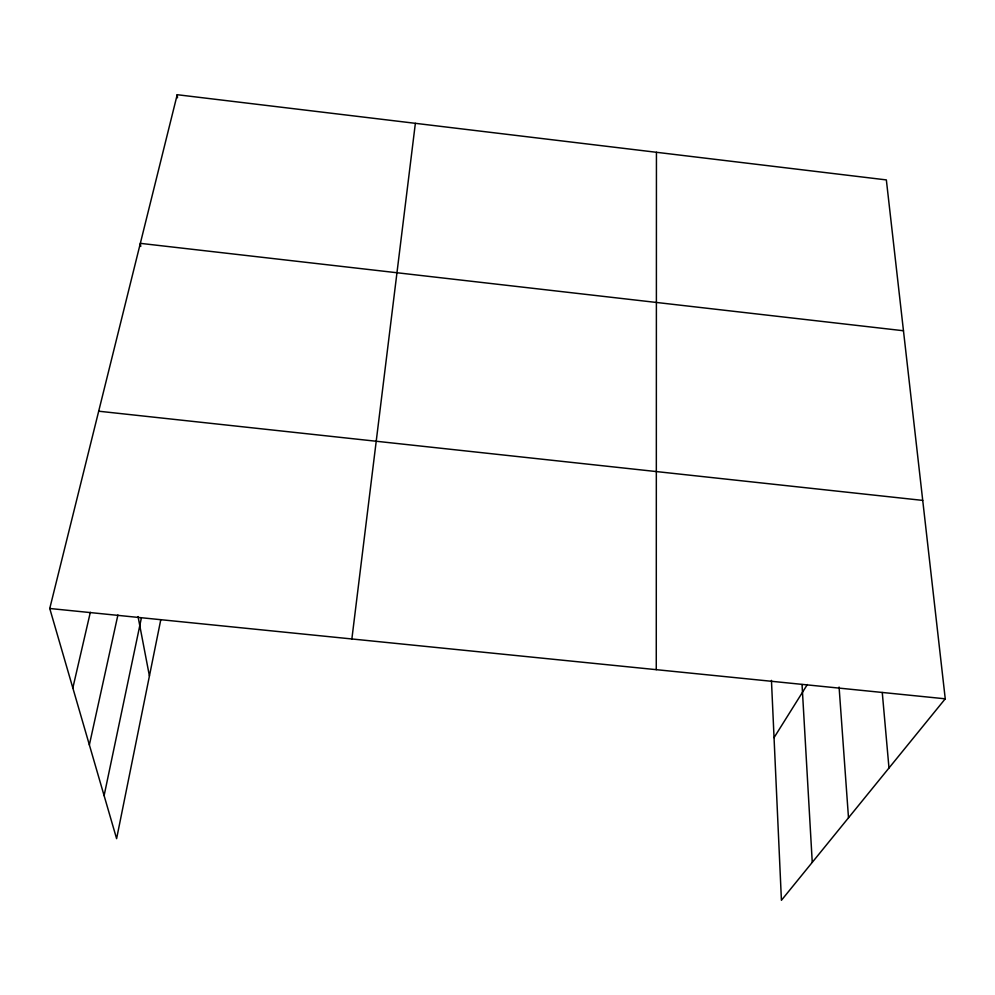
<?xml version="1.0" encoding="UTF-8"?>
<svg xmlns="http://www.w3.org/2000/svg" width="995" height="995" viewBox="0 0 995 995"><rect width="100%" height="100%" fill="white"/><g stroke="black" fill="none" stroke-linecap="round" stroke-linejoin="round"><path stroke-width="1.49" d="M656.265 669.66L656.439 152.285M351.869 638.964L415.363 123.33M160.73 619.972L116.602 838.661L49.75 608.492L177.209 94.712L886.346 179.908L945.25 698.813L781.423 900.288L771.448 680.393M104.102 795.639L141.365 618.069M89.363 744.907L117.907 614.985M72.834 687.993L90.334 612.298M774.048 737.643L807.343 684.523M49.75 608.492L945.25 698.813M98.692 411.209L922.726 500.398M903.472 330.75L140.332 243.352L140.743 246.424M138.044 616.564L149.424 675.966M177.209 94.712L177.496 97.796M882.266 692.495L888.983 768.003M839.083 687.035L848.499 817.803M802.045 684.535L812.256 862.366"/></g></svg>
